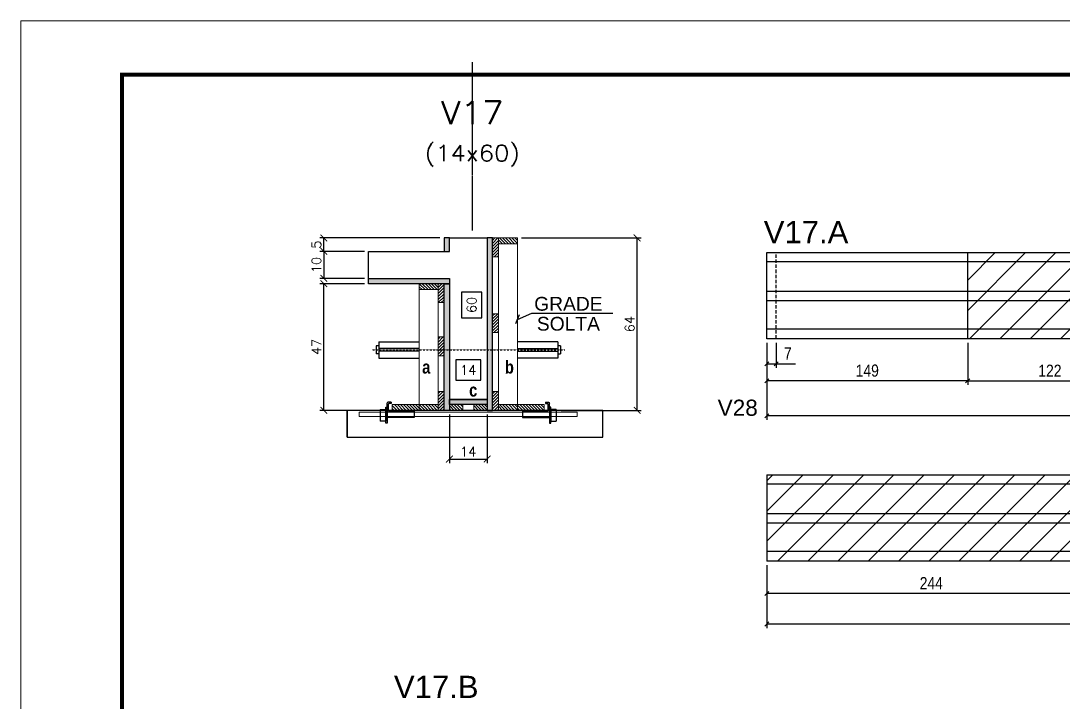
# Model space of a CAD drawing. Extents: x -10448 to -1189, y -11772 to 17235.
# Drawn here: x -7278 to -6505, y 3704 to 4210 of the extents above; entities that cross this region are included whole.
import ezdxf
from ezdxf.enums import TextEntityAlignment as Align

# ---------------------------------------------------------------- set-up
doc = ezdxf.new("R2010")
doc.units = 0
doc.linetypes.add('DASHED', pattern=[0.75, 0.5, -0.25])
doc.linetypes.add('HIDDEN', pattern=[0.375, 0.25, -0.125])
for name, color, linetype in [('5', 5, 'Continuous'), ('barrote', 251, 'Continuous'), ('COTA', 241, 'Continuous'), ('Cota Seção (2x)', 4, 'Continuous'), ('detalhes', 4, 'Continuous'), ('NOMENCLATURA', 7, 'Continuous'), ('Painéis', 200, 'Continuous'), ('presilha', 1, 'Continuous'), ('Reaproveitamento', 251, 'Continuous'), ('SARR_2.2x7', 40, 'Continuous'), ('TENSOR', 3, 'Continuous'), ('Texto de Titulo', 7, 'Continuous'), ('Texto Qtd Sarr', 242, 'Continuous')]:
    doc.layers.add(name, color=color, linetype=linetype)
for name, color, linetype, lineweight in [('CONCRETO', 251, 'Continuous', 25), ('Folhas', 255, 'Continuous', 9), ('Hachura', 251, 'Continuous', 9), ('Madeira', 126, 'Continuous', 18), ('SARRAFO DE PRESSAO', 251, 'DASHED', 9), ('SCO-___-LAJ', 2, 'Continuous', 0), ('Texto Seção', 7, 'Continuous', 15)]:
    doc.layers.add(name, color=color, linetype=linetype, lineweight=lineweight)
doc.styles.add('ARIAL', font='arial.ttf')
doc.styles.add('COTA TECNICA-50', font='techl___.ttf', dxfattribs={"height": 9})
doc.styles.add('Romans', font='romans.shx')
doc.styles.get("Standard").update_dxf_attribs({"font": 'arial.ttf'})
doc.styles.add('TECNICA', font='techb___.ttf', dxfattribs={"height": 10})
doc.dimstyles.new('COTA PAINEL-50', dxfattribs={"dimtxt": 9, "dimasz": 3, "dimexe": 3, "dimexo": 3, "dimgap": 3, "dimtad": 1, "dimdec": 1, "dimzin": 12, "dimdsep": 46, "dimtxsty": 'COTA TECNICA-50', "dimblk1": 'OBLIQUE', "dimblk2": 'OBLIQUE', "dimsah": 1, "dimcen": 0.9, "dimclrd": 4, "dimclre": 4, "dimclrt": 240, "dimadec": 1, "dimazin": 3, "dimtfac": 1, "dimtdec": 1, "dimtmove": 0, "dimatfit": 3, "dimfxl": 1, "dimtolj": 1, "dimtzin": 12, "dimarcsym": 0})
doc.dimstyles.new('Cota Paínel', dxfattribs={"dimtxt": 7, "dimasz": 5, "dimexe": 3, "dimexo": 3, "dimgap": 3, "dimtad": 1, "dimdec": 1, "dimzin": 12, "dimdsep": 46, "dimtxsty": 'Romans', "dimblk": 'ARCHTICK', "dimcen": 0, "dimclrd": 4, "dimclre": 4, "dimclrt": 1, "dimadec": 1, "dimazin": 3, "dimtfac": 1, "dimtdec": 1, "dimtmove": 0, "dimatfit": 3, "dimldrblk": 'OBLIQUE', "dimfxl": 1, "dimtolj": 1, "dimtzin": 12, "dimarcsym": 0})
doc.dimstyles.new('Cota Seção (2x)', dxfattribs={"dimtxt": 7, "dimasz": 5, "dimexe": 3, "dimexo": 3, "dimgap": 2, "dimtad": 3, "dimdec": 1, "dimlfac": 0.5, "dimzin": 12, "dimdsep": 46, "dimtxsty": 'Romans', "dimblk": 'ARCHTICK', "dimcen": 0, "dimclrd": 4, "dimclre": 4, "dimclrt": 1, "dimadec": 1, "dimazin": 3, "dimtfac": 1, "dimtdec": 1, "dimtmove": 0, "dimatfit": 3, "dimldrblk": 'OBLIQUE', "dimfxl": 1, "dimtolj": 1, "dimtzin": 12, "dimarcsym": 0})
doc.dimstyles.new('Cota Seção interna', dxfattribs={"dimtxt": 7, "dimasz": 6, "dimexe": 0.18, "dimexo": 2, "dimgap": -4, "dimtad": 3, "dimdec": 1, "dimlfac": 0.5, "dimzin": 12, "dimdsep": 46, "dimtxsty": 'Romans', "dimblk": 'ARCHTICK', "dimcen": 0.09, "dimse1": 1, "dimse2": 1, "dimsd1": 1, "dimsd2": 1, "dimclrd": 180, "dimclre": 5, "dimclrt": 1, "dimadec": 0, "dimazin": 3, "dimtfac": 1, "dimtdec": 1, "dimtofl": 0, "dimtmove": 0, "dimatfit": 3, "dimldrblk": 'ARCHTICK', "dimfxl": 1, "dimtolj": 1, "dimtzin": 0, "dimarcsym": 0})
pattern_1 = [(45, (-139469.283, -18486.342), (-11.2253202, 11.2253202), [])]
pattern_2 = [(315, (15962.3375, -4308.9215), (1.12253202, 1.12253202), [])]

# ---------------------------------------------------------------- blocks, each defined once
blk = doc.blocks.new('9999999999')
at = {"layer": 'Folhas'}
blk.add_lwpolyline([(98138.98, 34190.21), (99623.98, 34190.21), (99623.98, 35240.21), (98138.98, 35240.21)], close=True, dxfattribs=at)
at = {"layer": 'Folhas', "color": 30, "const_width": 3}
blk.add_lwpolyline([(98213.98, 34230.21), (99583.98, 34230.21), (99583.98, 35200.21), (98213.98, 35200.21)], close=True, dxfattribs=at)
blk = doc.blocks.new('_Oblique')
at = {"color": 0, "linetype": 'ByBlock', "lineweight": -2}
blk.add_line((-0.5, -0.5), (0.5, 0.5), dxfattribs=at)
blk = doc.blocks.new('*D784')
at = {"layer": 'COTA', "color": 4, "linetype": 'ByBlock', "lineweight": -2, "transparency": 16777216}
for p, q in [((-6724.73, 3805.88), (-6724.73, 3781.86)), ((-6480.73, 3805.88), (-6480.73, 3781.86)), ((-6480.73, 3784.86), (-6724.73, 3784.86))]:
    blk.add_line(p, q, dxfattribs=at)
at = {"layer": 'Defpoints', "color": 0, "linetype": 'ByBlock', "transparency": 16777216}
for p in [(-6724.73, 3808.88), (-6480.73, 3808.88), (-6724.73, 3784.86)]:
    blk.add_point(p, dxfattribs=at)
at = {"layer": 'COTA', "color": 4, "linetype": 'ByBlock', "lineweight": -2, "transparency": 16777216, "xscale": 3, "yscale": 3, "zscale": 3, "rotation": 180}
blk.add_blockref('_Oblique', (-6724.73, 3784.86), dxfattribs=at)
at = {"layer": 'COTA', "color": 4, "linetype": 'ByBlock', "lineweight": -2, "transparency": 16777216, "xscale": 3, "yscale": 3, "zscale": 3}
blk.add_blockref('_Oblique', (-6480.73, 3784.86), dxfattribs=at)
at = {"layer": 'COTA', "color": 240, "linetype": 'ByBlock', "transparency": 16777216, "insert": (-6602.73, 3792.42), "char_height": 9, "attachment_point": 5, "style": 'COTA TECNICA-50'}
blk.add_mtext('\\A1;244', dxfattribs=at)
blk = doc.blocks.new('*D1852')
at = {"layer": 'COTA', "color": 4, "linetype": 'ByBlock', "lineweight": -2, "transparency": 16777216}
for p, q in [((-6724.73, 3970.92), (-6724.73, 3913.68)), ((-5965.73, 3970.92), (-5965.73, 3913.68)), ((-5965.73, 3916.68), (-6724.73, 3916.68))]:
    blk.add_line(p, q, dxfattribs=at)
at = {"layer": 'Defpoints', "color": 0, "linetype": 'ByBlock', "transparency": 16777216}
for p in [(-6724.73, 3973.92), (-5965.73, 3973.92), (-6724.73, 3916.68)]:
    blk.add_point(p, dxfattribs=at)
at = {"layer": 'COTA', "color": 4, "linetype": 'ByBlock', "lineweight": -2, "transparency": 16777216, "xscale": 3, "yscale": 3, "zscale": 3, "rotation": 180}
blk.add_blockref('_Oblique', (-6724.73, 3916.68), dxfattribs=at)
at = {"layer": 'COTA', "color": 4, "linetype": 'ByBlock', "lineweight": -2, "transparency": 16777216, "xscale": 3, "yscale": 3, "zscale": 3}
blk.add_blockref('_Oblique', (-5965.73, 3916.68), dxfattribs=at)
at = {"layer": 'COTA', "color": 240, "linetype": 'ByBlock', "transparency": 16777216, "insert": (-6345.23, 3924.31), "char_height": 9, "attachment_point": 5, "style": 'COTA TECNICA-50'}
blk.add_mtext('\\A1;759', dxfattribs=at)
blk = doc.blocks.new('*D1853')
at = {"layer": 'COTA', "color": 4, "linetype": 'ByBlock', "lineweight": -2, "transparency": 16777216}
for p, q in [((-6724.73, 3970.92), (-6724.73, 3939.59)), ((-6575.73, 3970.92), (-6575.73, 3939.59)), ((-6575.73, 3942.59), (-6724.73, 3942.59))]:
    blk.add_line(p, q, dxfattribs=at)
at = {"layer": 'Defpoints', "color": 0, "linetype": 'ByBlock', "transparency": 16777216}
for p in [(-6724.73, 3973.92), (-6575.73, 3973.92), (-6724.73, 3942.59)]:
    blk.add_point(p, dxfattribs=at)
at = {"layer": 'COTA', "color": 4, "linetype": 'ByBlock', "lineweight": -2, "transparency": 16777216, "xscale": 3, "yscale": 3, "zscale": 3, "rotation": 180}
blk.add_blockref('_Oblique', (-6724.73, 3942.59), dxfattribs=at)
at = {"layer": 'COTA', "color": 4, "linetype": 'ByBlock', "lineweight": -2, "transparency": 16777216, "xscale": 3, "yscale": 3, "zscale": 3}
blk.add_blockref('_Oblique', (-6575.73, 3942.59), dxfattribs=at)
at = {"layer": 'COTA', "color": 240, "linetype": 'ByBlock', "transparency": 16777216, "insert": (-6650.23, 3950.18), "char_height": 9, "attachment_point": 5, "style": 'COTA TECNICA-50'}
blk.add_mtext('\\A1;149', dxfattribs=at)
blk = doc.blocks.new('*D1840')
at = {"layer": 'COTA', "color": 4, "linetype": 'ByBlock', "lineweight": -2, "transparency": 16777216}
for p, q in [((-6575.73, 3970.92), (-6575.73, 3939.59)), ((-6453.73, 3970.92), (-6453.73, 3939.59)), ((-6575.73, 3942.59), (-6453.73, 3942.59))]:
    blk.add_line(p, q, dxfattribs=at)
at = {"layer": 'Defpoints', "color": 0, "linetype": 'ByBlock', "transparency": 16777216}
for p in [(-6575.73, 3973.92), (-6453.73, 3973.92), (-6453.73, 3942.59)]:
    blk.add_point(p, dxfattribs=at)
at = {"layer": 'COTA', "color": 4, "linetype": 'ByBlock', "lineweight": -2, "transparency": 16777216, "xscale": 3, "yscale": 3, "zscale": 3, "rotation": 180}
blk.add_blockref('_Oblique', (-6575.73, 3942.59), dxfattribs=at)
at = {"layer": 'COTA', "color": 4, "linetype": 'ByBlock', "lineweight": -2, "transparency": 16777216, "xscale": 3, "yscale": 3, "zscale": 3}
blk.add_blockref('_Oblique', (-6453.73, 3942.59), dxfattribs=at)
at = {"layer": 'COTA', "color": 240, "linetype": 'ByBlock', "transparency": 16777216, "insert": (-6514.73, 3950.14), "char_height": 9, "attachment_point": 5, "style": 'COTA TECNICA-50'}
blk.add_mtext('\\A1;122', dxfattribs=at)
blk = doc.blocks.new('_ArchTick')
at = {"color": 0, "linetype": 'ByBlock', "const_width": 0.15}
blk.add_lwpolyline([(-0.5, -0.5), (0.5, 0.5)], dxfattribs=at)
blk = doc.blocks.new('*D765')
at = {"layer": 'COTA', "color": 4, "lineweight": -2, "transparency": 16777216}
for p, q in [((-7023.28, 4014.72), (-7056.49, 4014.72)), ((-7053.49, 3920.72), (-7053.49, 4014.72)), ((-7005.68, 3920.72), (-7056.49, 3920.72))]:
    blk.add_line(p, q, dxfattribs=at)
at = {"layer": 'Defpoints', "color": 0, "transparency": 16777216}
for p in [(-7053.49, 4014.72), (-7020.28, 4014.72), (-7002.68, 3920.72)]:
    blk.add_point(p, dxfattribs=at)
at = {"layer": 'COTA', "color": 4, "lineweight": -2, "transparency": 16777216, "xscale": 5, "yscale": 5, "zscale": 5}
for p, rotation in [((-7053.49, 4014.72), 90), ((-7053.49, 3920.72), 270)]:
    blk.add_blockref('_ArchTick', p, dxfattribs=dict(at, rotation=rotation))
at = {"layer": 'COTA', "color": 1, "transparency": 16777216, "insert": (-7058.99, 3967.72), "char_height": 7, "attachment_point": 5, "rotation": 90, "style": 'Romans'}
blk.add_mtext('\\A1;47', dxfattribs=at)
blk = doc.blocks.new('*D766')
at = {"layer": 'COTA', "color": 4, "lineweight": -2, "transparency": 16777216}
for p, q in [((-7023.28, 4038.72), (-7056.49, 4038.72)), ((-7053.49, 4038.72), (-7053.49, 4018.72)), ((-7023.28, 4018.72), (-7056.49, 4018.72))]:
    blk.add_line(p, q, dxfattribs=at)
at = {"layer": 'Defpoints', "color": 0, "transparency": 16777216}
for p in [(-7020.28, 4038.72), (-7053.49, 4018.72), (-7020.28, 4018.72)]:
    blk.add_point(p, dxfattribs=at)
at = {"layer": 'COTA', "color": 4, "lineweight": -2, "transparency": 16777216, "xscale": 5, "yscale": 5, "zscale": 5}
for p, rotation in [((-7053.49, 4038.72), 90), ((-7053.49, 4018.72), 270)]:
    blk.add_blockref('_ArchTick', p, dxfattribs=dict(at, rotation=rotation))
at = {"layer": 'COTA', "color": 1, "transparency": 16777216, "insert": (-7058.99, 4028.72), "char_height": 7, "attachment_point": 5, "rotation": 90, "style": 'Romans'}
blk.add_mtext('\\A1;10', dxfattribs=at)
blk = doc.blocks.new('*D767')
at = {"layer": 'COTA', "color": 4, "lineweight": -2, "transparency": 16777216}
for p, q in [((-6906.88, 4048.72), (-6818.01, 4048.72)), ((-6821.01, 3920.72), (-6821.01, 4048.72)), ((-6877.28, 3920.72), (-6818.01, 3920.72))]:
    blk.add_line(p, q, dxfattribs=at)
at = {"layer": 'Defpoints', "color": 0, "transparency": 16777216}
for p in [(-6909.88, 4048.72), (-6821.01, 4048.72), (-6880.28, 3920.72)]:
    blk.add_point(p, dxfattribs=at)
at = {"layer": 'COTA', "color": 4, "lineweight": -2, "transparency": 16777216, "xscale": 5, "yscale": 5, "zscale": 5}
for p, rotation in [((-6821.01, 4048.72), 90), ((-6821.01, 3920.72), 270)]:
    blk.add_blockref('_ArchTick', p, dxfattribs=dict(at, rotation=rotation))
at = {"layer": 'COTA', "color": 1, "transparency": 16777216, "insert": (-6826.51, 3984.72), "char_height": 7, "attachment_point": 5, "rotation": 90, "style": 'Romans'}
blk.add_mtext('\\A1;64', dxfattribs=at)
blk = doc.blocks.new('*D768')
at = {"layer": 'Cota Seção (2x)', "color": 180, "lineweight": -2, "transparency": 16777216}
for p, q in [((-6936.28, 4008.5), (-6951.28, 4008.5)), ((-6951.28, 4008.5), (-6951.28, 3989.5)), ((-6936.28, 3989.5), (-6936.28, 4008.5)), ((-6951.28, 3989.5), (-6936.28, 3989.5))]:
    blk.add_line(p, q, dxfattribs=at)
at = {"layer": 'Defpoints', "color": 0, "transparency": 16777216}
for p in [(-6932.28, 4048.72), (-6932.28, 4048.72), (-6932.28, 3928.72)]:
    blk.add_point(p, dxfattribs=at)
at = {"layer": 'Cota Seção (2x)', "color": 1, "transparency": 16777216, "insert": (-6943.78, 3999), "char_height": 7, "attachment_point": 5, "rotation": 90, "style": 'Romans'}
blk.add_mtext('\\A1;60', dxfattribs=at)
blk = doc.blocks.new('PRESILHA METÁLICA 1')
at = {"layer": 'presilha'}
for p, q in [((0, 13), (6, 13)), ((0, 13), (0, 0)), ((6, 15.5), (7.5, 15.5)), ((6, -2.5), (6, 15.5)), ((6, 13), (6, 0)), ((7.5, 10.6), (7.5, 19.9)), ((7.5, 15.5), (7.5, -2.5)), ((12, 21), (8.6, 21)), ((9, 11.6), (9, 18.9)), ((12, 19.5), (9.6, 19.5)), ((12, 21), (12, 19.5)), ((6, 0), (0, 0)), ((37.5, 4.1), (7.5, 4.1)), ((37.5, 11), (9.6, 11)), ((37.5, 11), (37.5, 4.1)), ((7.5, -2.5), (6, -2.5))]:
    blk.add_line(p, q, dxfattribs=at)
for centre, radius, start, end in [((8.6, 19.9), 1.14, 90, 180), ((9.6, 18.9), 0.57, 90, 180), ((9.6, 11.6), 0.57, 180, 270)]:
    blk.add_arc(centre, radius, start, end, dxfattribs=at)
blk = doc.blocks.new('*D769')
at = {"layer": 'COTA', "color": 4, "lineweight": -2, "transparency": 16777216}
for p, q in [((-6960.28, 3917.72), (-6960.28, 3881.56)), ((-6932.28, 3917.72), (-6932.28, 3881.56)), ((-6960.28, 3884.56), (-6932.28, 3884.56))]:
    blk.add_line(p, q, dxfattribs=at)
at = {"layer": 'Defpoints', "color": 0, "transparency": 16777216}
for p in [(-6960.28, 3920.72), (-6932.28, 3920.72), (-6932.28, 3884.56)]:
    blk.add_point(p, dxfattribs=at)
at = {"layer": 'COTA', "color": 4, "lineweight": -2, "transparency": 16777216, "xscale": 5, "yscale": 5, "zscale": 5, "rotation": 180}
blk.add_blockref('_ArchTick', (-6960.28, 3884.56), dxfattribs=at)
at = {"layer": 'COTA', "color": 4, "lineweight": -2, "transparency": 16777216, "xscale": 5, "yscale": 5, "zscale": 5}
blk.add_blockref('_ArchTick', (-6932.28, 3884.56), dxfattribs=at)
at = {"layer": 'COTA', "color": 1, "transparency": 16777216, "insert": (-6946.28, 3890.06), "char_height": 7, "attachment_point": 5, "style": 'Romans'}
blk.add_mtext('\\A1;14', dxfattribs=at)
blk = doc.blocks.new('*D1841')
at = {"layer": 'COTA', "color": 4, "lineweight": -2, "transparency": 16777216}
for p, q in [((-6967.28, 4048.72), (-7056.49, 4048.72)), ((-7053.49, 4038.72), (-7053.49, 4048.72)), ((-7023.28, 4038.72), (-7056.49, 4038.72))]:
    blk.add_line(p, q, dxfattribs=at)
at = {"layer": 'Defpoints', "color": 0, "transparency": 16777216}
for p in [(-7053.49, 4048.72), (-6964.28, 4048.72), (-7020.28, 4038.72)]:
    blk.add_point(p, dxfattribs=at)
at = {"layer": 'COTA', "color": 4, "lineweight": -2, "transparency": 16777216, "xscale": 5, "yscale": 5, "zscale": 5}
for p, rotation in [((-7053.49, 4048.72), 90), ((-7053.49, 4038.72), 270)]:
    blk.add_blockref('_ArchTick', p, dxfattribs=dict(at, rotation=rotation))
at = {"layer": 'COTA', "color": 1, "transparency": 16777216, "insert": (-7058.99, 4043.72), "char_height": 7, "attachment_point": 5, "rotation": 90, "style": 'Romans'}
blk.add_mtext('\\A1;5', dxfattribs=at)
blk = doc.blocks.new('titulo1')
at = {"layer": 'Defpoints', "color": 252, "linetype": 'HIDDEN', "ltscale": 2}
blk.add_line((0, 0), (0, 125), dxfattribs=at)
at = {"layer": 'Defpoints', "style": 'Romans', "oblique": 15}
blk.add_attdef('FOLHA', text='', height=10, dxfattribs=at).set_placement((0, 15.58), align=Align.MIDDLE_CENTER)
at = {"layer": 'Texto Qtd Sarr', "color": 3, "style": 'Romans', "oblique": 15}
for tag, height, p in [('TITULO', 17, (0, 71.45)), ('SEÇÃO', 12, (0, 41.55))]:
    blk.add_attdef(tag, text='', height=height, dxfattribs=at).set_placement(p, align=Align.MIDDLE_CENTER)
blk = doc.blocks.new('*D1842')
at = {"layer": 'Cota Seção (2x)', "color": 180, "lineweight": -2, "transparency": 16777216}
for p, q in [((-6936.95, 3958.15), (-6955.62, 3958.15)), ((-6955.62, 3958.15), (-6955.62, 3943.15)), ((-6936.95, 3943.15), (-6936.95, 3958.15)), ((-6955.62, 3943.15), (-6936.95, 3943.15))]:
    blk.add_line(p, q, dxfattribs=at)
at = {"layer": 'Defpoints', "color": 0, "transparency": 16777216}
for p in [(-6932.28, 3939.15), (-6960.28, 3928.72), (-6932.28, 3928.72)]:
    blk.add_point(p, dxfattribs=at)
at = {"layer": 'Cota Seção (2x)', "color": 1, "transparency": 16777216, "insert": (-6946.28, 3950.65), "char_height": 7, "attachment_point": 5, "style": 'Romans'}
blk.add_mtext('\\A1;14', dxfattribs=at)
blk = doc.blocks.new('*D1845')
at = {"layer": 'COTA', "color": 4, "linetype": 'ByBlock', "lineweight": -2, "transparency": 16777216}
for p, q in [((-6724.73, 3805.88), (-6724.73, 3759.11)), ((-5992.73, 3805.88), (-5992.73, 3759.11)), ((-6724.73, 3762.11), (-5992.73, 3762.11))]:
    blk.add_line(p, q, dxfattribs=at)
at = {"layer": 'Defpoints', "color": 0, "linetype": 'ByBlock', "transparency": 16777216}
for p in [(-6724.73, 3808.88), (-5992.73, 3808.88), (-5992.73, 3762.11)]:
    blk.add_point(p, dxfattribs=at)
at = {"layer": 'COTA', "color": 4, "linetype": 'ByBlock', "lineweight": -2, "transparency": 16777216, "xscale": 3, "yscale": 3, "zscale": 3, "rotation": 180}
blk.add_blockref('_Oblique', (-6724.73, 3762.11), dxfattribs=at)
at = {"layer": 'COTA', "color": 4, "linetype": 'ByBlock', "lineweight": -2, "transparency": 16777216, "xscale": 3, "yscale": 3, "zscale": 3}
blk.add_blockref('_Oblique', (-5992.73, 3762.11), dxfattribs=at)
at = {"layer": 'COTA', "color": 240, "linetype": 'ByBlock', "transparency": 16777216, "insert": (-6358.73, 3769.81), "char_height": 9, "attachment_point": 5, "style": 'COTA TECNICA-50'}
blk.add_mtext('\\A1;732', dxfattribs=at)
blk = doc.blocks.new('*D1847')
at = {"layer": 'COTA', "color": 4, "linetype": 'ByBlock', "lineweight": -2, "transparency": 16777216}
for p, q in [((-6724.73, 3970.92), (-6724.73, 3952.34)), ((-6717.73, 3970.92), (-6717.73, 3952.34)), ((-6724.73, 3955.34), (-6717.73, 3955.34)), ((-6717.73, 3955.34), (-6703.57, 3955.34))]:
    blk.add_line(p, q, dxfattribs=at)
at = {"layer": 'Defpoints', "color": 0, "linetype": 'ByBlock', "transparency": 16777216}
for p in [(-6724.73, 3973.92), (-6717.73, 3973.92), (-6717.73, 3955.34)]:
    blk.add_point(p, dxfattribs=at)
at = {"layer": 'COTA', "color": 4, "linetype": 'ByBlock', "lineweight": -2, "transparency": 16777216, "xscale": 3, "yscale": 3, "zscale": 3, "rotation": 180}
blk.add_blockref('_Oblique', (-6724.73, 3955.34), dxfattribs=at)
at = {"layer": 'COTA', "color": 4, "linetype": 'ByBlock', "lineweight": -2, "transparency": 16777216, "xscale": 3, "yscale": 3, "zscale": 3}
blk.add_blockref('_Oblique', (-6717.73, 3955.34), dxfattribs=at)
at = {"layer": 'COTA', "color": 240, "linetype": 'ByBlock', "transparency": 16777216, "insert": (-6709.15, 3962.91), "char_height": 9, "attachment_point": 5, "style": 'COTA TECNICA-50'}
blk.add_mtext('\\A1;7', dxfattribs=at)

msp = doc.modelspace()

# ---------------------------------------------------------------- hatches: boundary and pattern name
at = {"layer": 'Hachura'}
h = msp.add_hatch(color=256, dxfattribs=at)
h.dxf.hatch_style = 1
h.paths.add_polyline_path([(-6960.28, 4048.72), (-6964.28, 4048.72), (-6964.28, 4038.72), (-6960.28, 4038.72)])
h = msp.add_hatch(color=256, dxfattribs=at)
h.dxf.hatch_style = 1
h.paths.add_polyline_path([(-6928.28, 4048.72), (-6932.28, 4048.72), (-6932.28, 3920.72), (-6928.28, 3920.72)])
h = msp.add_hatch(dxfattribs=at)
h.set_pattern_fill('ANSI31', color=256, scale=0.5, angle=360, style=0)
h.set_pattern_definition([(45, (1328.961, 27009.3424), (-1.12253202, 1.12253202), [])])
h.paths.add_polyline_path([(-6928.28, 4048.72), (-6923.88, 4048.72), (-6923.88, 4034.72), (-6928.28, 4034.72)])
h = msp.add_hatch(dxfattribs=at)
h.set_pattern_fill('ANSI31', color=256, scale=0.5, angle=270, style=0)
h.set_pattern_definition([(315, (15984.7375, -4185.3215), (1.12253202, 1.12253202), [])])
h.paths.add_polyline_path([(-6923.88, 4044.32), (-6923.88, 4048.72), (-6909.88, 4048.72), (-6909.88, 4044.32)])
h = msp.add_hatch(color=256, dxfattribs=at)
h.dxf.hatch_style = 1
h.paths.add_polyline_path([(-7020.28, 4014.72), (-7020.28, 4018.72), (-6960.28, 4018.72), (-6960.28, 4014.72)])
h = msp.add_hatch(dxfattribs=at)
h.set_pattern_fill('ANSI31', color=256, scale=0.5, angle=270, style=0)
h.set_pattern_definition([(315, (15994.7375, -4219.3215), (1.12253202, 1.12253202), [])])
h.paths.add_polyline_path([(-6968.68, 4010.32), (-6968.68, 4014.72), (-6982.68, 4014.72), (-6982.68, 4010.32)])
h = msp.add_hatch(dxfattribs=at)
h.set_pattern_fill('ANSI31', color=256, scale=0.5, angle=360, style=0)
h.set_pattern_definition([(45, (1338.961, 26975.3424), (-1.12253202, 1.12253202), [])])
h.paths.add_polyline_path([(-6964.28, 4014.72), (-6968.68, 4014.72), (-6968.68, 4000.72), (-6964.28, 4000.72)])
h = msp.add_hatch(color=256, dxfattribs=at)
h.dxf.hatch_style = 1
h.paths.add_polyline_path([(-6964.28, 4014.72), (-6960.28, 4014.72), (-6960.28, 3920.72), (-6964.28, 3920.72)])
h = msp.add_hatch(dxfattribs=at)
h.set_pattern_fill('ANSI31', color=256, scale=0.5, angle=360, style=0)
h.set_pattern_definition([(45, (1379.361, 27030.6555), (-1.12253202, 1.12253202), [])])
h.paths.add_polyline_path([(-6923.88, 3978.48), (-6928.28, 3978.48), (-6928.28, 3992.48), (-6923.88, 3992.48)])
h = msp.add_hatch(dxfattribs=at)
h.set_pattern_fill('ANSI31', color=256, scale=0.5, angle=360, style=0)
h.set_pattern_definition([(45, (1338.961, 27013.3657), (-1.12253202, 1.12253202), [])])
h.paths.add_polyline_path([(-6964.28, 3961.19), (-6968.68, 3961.19), (-6968.68, 3975.19), (-6964.28, 3975.19)])
h = msp.add_hatch(dxfattribs=at)
h.set_pattern_fill('ANSI31', color=256, scale=0.5, angle=360, style=0)
h.set_pattern_definition([(45, (1338.961, 26972.8938), (-1.12253202, 1.12253202), [])])
h.paths.add_polyline_path([(-6964.28, 3920.72), (-6968.68, 3920.72), (-6968.68, 3934.72), (-6964.28, 3934.72)])
h = msp.add_hatch(dxfattribs=at)
h.set_pattern_fill('ANSI31', color=256, scale=0.5, angle=180, style=0)
h.set_pattern_definition([(225, (-15231.5265, -18859.898), (1.12253202, -1.12253202), [])])
h.paths.add_polyline_path([(-6928.28, 3920.72), (-6923.88, 3920.72), (-6923.88, 3934.72), (-6928.28, 3934.72)])
h = msp.add_hatch(dxfattribs=at)
h.set_pattern_fill('ANSI31', color=256, scale=0.5, angle=270, style=0)
h.set_pattern_definition([(315, (15991.9375, -4308.9215), (1.12253202, 1.12253202), [])])
h.paths.add_polyline_path([(-7002.68, 3920.72), (-7002.68, 3925.12), (-6982.68, 3925.12), (-6982.68, 3920.72)])
h = msp.add_hatch(dxfattribs=at)
h.set_pattern_fill('ANSI31', color=256, scale=0.5, angle=270, style=0)
h.set_pattern_definition([(315, (15994.7375, -4308.9215), (1.12253202, 1.12253202), [])])
h.paths.add_polyline_path([(-6968.68, 3920.72), (-6968.68, 3925.12), (-6982.68, 3925.12), (-6982.68, 3920.72)])
h = msp.add_hatch(color=256, dxfattribs=at)
h.dxf.hatch_style = 1
h.paths.add_polyline_path([(-6960.28, 3925.12), (-6960.28, 3928.72), (-6932.28, 3928.72), (-6932.28, 3925.12)])
h = msp.add_hatch(dxfattribs=at)
h.set_pattern_fill('ANSI31', color=256, scale=0.5, angle=270, style=0)
h.set_pattern_definition(pattern_2)
h.paths.add_polyline_path([(-6950.28, 3920.72), (-6950.28, 3925.12), (-6960.28, 3925.12), (-6960.28, 3920.72)])
h = msp.add_hatch(dxfattribs=at)
h.set_pattern_fill('ANSI31', color=256, scale=0.5, angle=270, style=0)
h.set_pattern_definition(pattern_2)
h.paths.add_polyline_path([(-6942.28, 3920.72), (-6942.28, 3925.12), (-6932.28, 3925.12), (-6932.28, 3920.72)])
h = msp.add_hatch(dxfattribs=at)
h.set_pattern_fill('ANSI31', color=256, scale=0.5, angle=270, style=0)
h.set_pattern_definition([(315, (15984.7375, -4308.9215), (1.12253202, 1.12253202), [])])
h.paths.add_polyline_path([(-6923.88, 3920.72), (-6923.88, 3925.12), (-6909.88, 3925.12), (-6909.88, 3920.72)])
h = msp.add_hatch(dxfattribs=at)
h.set_pattern_fill('ANSI31', color=256, scale=0.5, angle=270, style=0)
h.set_pattern_definition([(315, (15990.7375, -4308.9215), (1.12253202, 1.12253202), [])])
h.paths.add_polyline_path([(-6889.88, 3920.72), (-6889.88, 3925.12), (-6909.88, 3925.12), (-6909.88, 3920.72)])
at = {"layer": 'Reaproveitamento', "linetype": 'ByBlock'}
h = msp.add_hatch(dxfattribs=at)
h.set_pattern_fill('ANSI31', color=256, scale=5)
h.set_pattern_definition(pattern_1)
h.paths.add_polyline_path([(-6453.73, 3973.92), (-6453.73, 4037.92), (-6575.73, 4037.92), (-6575.73, 3973.92)])
h = msp.add_hatch(dxfattribs=at)
h.set_pattern_fill('ANSI31', color=256, scale=5)
h.set_pattern_definition(pattern_1)
h.paths.add_polyline_path([(-6480.73, 3808.88), (-6480.73, 3872.88), (-6724.73, 3872.88), (-6724.73, 3808.88)])

# ---------------------------------------------------------------- linework, layer by layer
at = {"ltscale": 3}
for p, q in [((-7014.68, 3968.57), (-7014.68, 3962.57)), ((-7012.68, 3968.57), (-7014.68, 3968.57)), ((-7012.68, 3971.57), (-7012.68, 3959.57)), ((-7012.68, 3971.57), (-6982.68, 3971.57)), ((-6879.88, 3971.57), (-6909.88, 3971.57)), ((-6879.88, 3971.57), (-6879.88, 3959.57)), ((-6877.88, 3968.57), (-6879.88, 3968.57)), ((-6877.88, 3968.57), (-6877.88, 3962.57)), ((-7012.68, 3962.57), (-7014.68, 3962.57)), ((-6982.68, 3966.57), (-7012.68, 3966.57)), ((-6982.68, 3964.57), (-7012.68, 3964.57)), ((-6909.88, 3966.57), (-6879.88, 3966.57)), ((-6909.88, 3964.57), (-6879.88, 3964.57)), ((-6879.88, 3962.57), (-6877.88, 3962.57)), ((-7012.68, 3959.57), (-6982.68, 3959.57)), ((-6879.88, 3959.57), (-6909.88, 3959.57))]:
    msp.add_line(p, q, dxfattribs=at)
at = {"layer": 'barrote'}
msp.add_lwpolyline([(-7036.14, 3900.72), (-6846.55, 3900.72), (-6846.55, 3920.72), (-7036.14, 3920.72)], close=True, dxfattribs=at)
at = {"layer": 'CONCRETO'}
for p, q in [((-6960.28, 4048.72), (-6932.28, 4048.72)), ((-6932.28, 4048.72), (-6932.28, 3928.72)), ((-7020.28, 4018.72), (-7020.28, 4038.72)), ((-7020.28, 4038.72), (-6960.28, 4038.72)), ((-7020.28, 4018.72), (-6960.28, 4018.72)), ((-6960.28, 4018.72), (-6960.28, 3928.72)), ((-6932.28, 3928.72), (-6960.28, 3928.72)), ((-6982.68, 3920.72), (-6982.68, 3920.72)), ((-6932.28, 3920.72), (-6932.28, 3920.72)), ((-6909.88, 3920.72), (-6909.88, 3920.72))]:
    msp.add_line(p, q, dxfattribs=at)
at = {"layer": 'detalhes', "color": 250}
msp.add_line((-7036.14, 3900.72), (-7036.14, 3920.72), dxfattribs=at)
at = {"layer": 'Madeira'}
for points in [[(-6928.28, 4048.72), (-6923.88, 4048.72), (-6923.88, 4034.72), (-6928.28, 4034.72)], [(-6923.88, 4044.32), (-6923.88, 4048.72), (-6909.88, 4048.72), (-6909.88, 4044.32)], [(-6923.88, 4048.72), (-6909.88, 4048.72), (-6909.88, 3920.72), (-6923.88, 3920.72)], [(-6968.68, 4010.32), (-6968.68, 4014.72), (-6982.68, 4014.72), (-6982.68, 4010.32)], [(-6968.68, 4014.72), (-6982.68, 4014.72), (-6982.68, 3920.72), (-6968.68, 3920.72)], [(-6964.28, 4014.72), (-6968.68, 4014.72), (-6968.68, 4000.72), (-6964.28, 4000.72)], [(-6923.88, 3978.48), (-6928.28, 3978.48), (-6928.28, 3992.48), (-6923.88, 3992.48)], [(-6964.28, 3961.19), (-6968.68, 3961.19), (-6968.68, 3975.19), (-6964.28, 3975.19)], [(-6964.28, 3920.72), (-6968.68, 3920.72), (-6968.68, 3934.72), (-6964.28, 3934.72)], [(-6928.28, 3920.72), (-6923.88, 3920.72), (-6923.88, 3934.72), (-6928.28, 3934.72)], [(-7002.68, 3920.72), (-7002.68, 3925.12), (-6982.68, 3925.12), (-6982.68, 3920.72)], [(-6968.68, 3920.72), (-6968.68, 3925.12), (-6982.68, 3925.12), (-6982.68, 3920.72)], [(-6950.28, 3920.72), (-6950.28, 3925.12), (-6960.28, 3925.12), (-6960.28, 3920.72)], [(-6942.28, 3920.72), (-6942.28, 3925.12), (-6932.28, 3925.12), (-6932.28, 3920.72)], [(-6923.88, 3920.72), (-6923.88, 3925.12), (-6909.88, 3925.12), (-6909.88, 3920.72)], [(-6889.88, 3920.72), (-6889.88, 3925.12), (-6909.88, 3925.12), (-6909.88, 3920.72)]]:
    msp.add_lwpolyline(points, close=True, dxfattribs=at)
at = {"layer": 'Painéis', "linetype": 'Continuous'}
for p, q in [((-6724.73, 3973.92), (-6724.73, 4037.92)), ((-6724.73, 4037.92), (-6209.73, 4037.92)), ((-6575.73, 3973.92), (-6575.73, 4037.92)), ((-6209.73, 3973.92), (-6724.73, 3973.92)), ((-6724.73, 3872.88), (-5992.73, 3872.88)), ((-6724.73, 3872.88), (-6724.73, 3808.88)), ((-5992.73, 3808.88), (-6724.73, 3808.88))]:
    msp.add_line(p, q, dxfattribs=at)
at = {"layer": 'Painéis'}
for points in [[(-6960.28, 4048.72), (-6964.28, 4048.72), (-6964.28, 4038.72), (-6960.28, 4038.72)], [(-6928.28, 4048.72), (-6932.28, 4048.72), (-6932.28, 3920.72), (-6928.28, 3920.72)], [(-7020.28, 4014.72), (-7020.28, 4018.72), (-6960.28, 4018.72), (-6960.28, 4014.72)], [(-6964.28, 4014.72), (-6960.28, 4014.72), (-6960.28, 3920.72), (-6964.28, 3920.72)], [(-6960.28, 3925.12), (-6960.28, 3928.72), (-6932.28, 3928.72), (-6932.28, 3925.12)]]:
    msp.add_lwpolyline(points, close=True, dxfattribs=at)
at = {"layer": 'SARR_2.2x7', "linetype": 'HIDDEN', "ltscale": 10}
msp.add_line((-6717.73, 3973.92), (-6717.73, 4037.92), dxfattribs=at)
at = {"layer": 'SARR_2.2x7', "linetype": 'Continuous'}
for p, q in [((-6575.73, 4030.92), (-6724.73, 4030.92)), ((-6453.73, 4030.92), (-6575.73, 4030.92)), ((-6575.73, 4008.92), (-6724.73, 4008.92)), ((-6453.73, 4008.92), (-6575.73, 4008.92)), ((-6575.73, 4001.92), (-6724.73, 4001.92)), ((-6453.73, 4001.92), (-6575.73, 4001.92)), ((-6575.73, 3980.92), (-6724.73, 3980.92)), ((-6453.73, 3980.92), (-6575.73, 3980.92)), ((-6480.73, 3865.88), (-6724.73, 3865.88)), ((-6480.73, 3843.88), (-6724.73, 3843.88)), ((-6480.73, 3836.88), (-6724.73, 3836.88)), ((-6480.73, 3815.88), (-6724.73, 3815.88))]:
    msp.add_line(p, q, dxfattribs=at)
at = {"layer": 'SCO-___-LAJ', "color": 1}
msp.add_lwpolyline([(-7027.14, 3919.39), (-6865.43, 3919.39), (-6865.43, 3916.19), (-7027.14, 3916.19)], close=True, dxfattribs=at)
at = {"layer": 'TENSOR', "linetype": 'HIDDEN', "ltscale": 0.5}
msp.add_line((-7017.68, 3965.57), (-6874.58, 3965.57), dxfattribs=at)

# ---------------------------------------------------------------- block references
at = {"layer": 'presilha', "yscale": 0.6666666666666666, "zscale": 0.6666666666666666}
for p, xscale in [((-7011.55, 3912.76), 0.6666666666666666), ((-6881.02, 3912.76), -0.6666666666666666)]:
    msp.add_blockref('PRESILHA METÁLICA 1', p, dxfattribs=dict(at, xscale=xscale))
at = {"layer": 'SARRAFO DE PRESSAO', "color": 6, "linetype": 'ByBlock'}
msp.add_blockref('9999999999', (-105417.26, -31030.3), dxfattribs=at)
at = {"layer": 'Texto Seção'}
ref = msp.add_blockref('titulo1', (-6943.28, 4054.2), dxfattribs=at)
ref.add_attrib('TITULO', 'V17', dxfattribs={"layer": 'Texto de Titulo', "color": 7, "height": 17, "style": 'Romans', "width": 1.1}).set_placement((-6943.28, 4141.7), align=Align.MIDDLE_CENTER)
ref.add_attrib('SEÇÃO', '(14x60)', dxfattribs={"layer": 'Texto de Titulo', "color": 7, "height": 12, "style": 'Romans', "width": 1.1}).set_placement((-6943.28, 4111.7), align=Align.MIDDLE_CENTER)

# ---------------------------------------------------------------- texts
at = {"layer": '5', "linetype": 'Continuous'}
msp.add_text('V28', height=12, rotation=359.99996, dxfattribs=at).set_placement((-6761.27, 3916.66))
at = {"layer": 'detalhes', "style": 'TECNICA'}
for s, p in [('a', (-6980.51, 3948.06)), ('b', (-6919.17, 3948.05)), ('c', (-6945.68, 3930.96))]:
    msp.add_text(s, height=9.6, dxfattribs=at).set_placement(p)
at = {"layer": 'NOMENCLATURA', "linetype": 'Continuous'}
for s, p in [('V17.A', (-6727.05, 4044.8)), ('V17.B', (-7001.46, 3707.2))]:
    msp.add_text(s, height=16.5, dxfattribs=at).set_placement(p)
at = {"layer": 'Texto Seção', "color": 0, "linetype": 'Continuous', "style": 'ARIAL'}
for s, p in [('GRADE', (-6871.99, 3999.82)), ('SOLTA', (-6871.99, 3985.02))]:
    msp.add_text(s, height=10.219, dxfattribs=at).set_placement(p, align=Align.MIDDLE_CENTER)

# ---------------------------------------------------------------- dimensions: what is measured, and where the dimension line sits
at = {"layer": 'COTA'}
for base, p1, p2, picture, middle in [((-7053.49, 4048.72), (-7020.28, 4038.72), (-6964.28, 4048.72), '*D1841', (-7058.99, 4043.72)), ((-6821.01, 4048.72), (-6880.28, 3920.72), (-6909.88, 4048.72), '*D767', (-6826.51, 3984.72)), ((-7053.49, 4018.72), (-7020.28, 4038.72), (-7020.28, 4018.72), '*D766', (-7058.99, 4028.72)), ((-7053.49, 4014.72), (-7002.68, 3920.72), (-7020.28, 4014.72), '*D765', (-7058.99, 3967.72))]:
    dim = msp.add_linear_dim(base=base, p1=p1, p2=p2, angle=90, dimstyle='Cota Seção (2x)', dxfattribs=at)
    dim.commit()
    dim.dimension.update_dxf_attribs({"geometry": picture, "text_midpoint": middle})
at = {"layer": 'COTA', "linetype": 'ByBlock'}
for base, p1, picture, middle in [((-6724.73, 3916.68), (-5965.73, 3973.92), '*D1852', (-6345.23, 3924.31)), ((-6724.73, 3942.59), (-6575.73, 3973.92), '*D1853', (-6650.23, 3950.18))]:
    dim = msp.add_linear_dim(base=base, p1=p1, p2=(-6724.73, 3973.92), angle=180, dimstyle='COTA PAINEL-50', dxfattribs=at)
    dim.commit()
    dim.dimension.update_dxf_attribs({"geometry": picture, "text_midpoint": middle})
for base, p1, p2, picture, middle in [((-6717.73, 3955.34), (-6724.73, 3973.92), (-6717.73, 3973.92), '*D1847', (-6709.15, 3962.91)), ((-6453.73, 3942.59), (-6575.73, 3973.92), (-6453.73, 3973.92), '*D1840', (-6514.73, 3950.14)), ((-5992.73, 3762.11), (-6724.73, 3808.88), (-5992.73, 3808.88), '*D1845', (-6358.73, 3769.81))]:
    dim = msp.add_linear_dim(base=base, p1=p1, p2=p2, dimstyle='COTA PAINEL-50', dxfattribs=at)
    dim.commit()
    dim.dimension.update_dxf_attribs({"geometry": picture, "text_midpoint": middle})
at = {"layer": 'COTA'}
dim = msp.add_linear_dim(base=(-6932.28, 3884.56), p1=(-6960.28, 3920.72), p2=(-6932.28, 3920.72), dimstyle='Cota Seção (2x)', dxfattribs=at)
dim.commit()
dim.dimension.update_dxf_attribs({"geometry": '*D769', "text_midpoint": (-6946.28, 3890.06)})
at = {"layer": 'COTA', "linetype": 'ByBlock'}
dim = msp.add_linear_dim(base=(-6724.73, 3784.86), p1=(-6480.73, 3808.88), p2=(-6724.73, 3808.88), angle=180, dimstyle='COTA PAINEL-50', override={"dimarcsym": 1}, dxfattribs=at)
dim.commit()
dim.dimension.update_dxf_attribs({"geometry": '*D784', "text_midpoint": (-6602.73, 3792.42)})
at = {"layer": 'Cota Seção (2x)'}
dim = msp.add_linear_dim(base=(-6932.28, 4048.72), p1=(-6932.28, 3928.72), p2=(-6932.28, 4048.72), angle=90, dimstyle='Cota Seção interna', dxfattribs=at)
dim.commit()
dim.dimension.update_dxf_attribs({"geometry": '*D768', "text_midpoint": (-6932.28, 3999), "dimtype": 160})
dim = msp.add_linear_dim(base=(-6932.28, 3939.15), p1=(-6960.28, 3928.72), p2=(-6932.28, 3928.72), dimstyle='Cota Seção interna', dxfattribs=at)
dim.commit()
dim.dimension.update_dxf_attribs({"geometry": '*D1842', "text_midpoint": (-6946.28, 3950.65)})

# ---------------------------------------------------------------- leaders
at = {"layer": 'Painéis'}
msp.add_leader([(-6909.88, 3988.29), (-6899.25, 3992.92), (-6839.04, 3992.92)], dimstyle='Cota Paínel', override={"dimgap": 3, "dimtad": 0}, dxfattribs=at)

doc.saveas('drawing.dxf')
